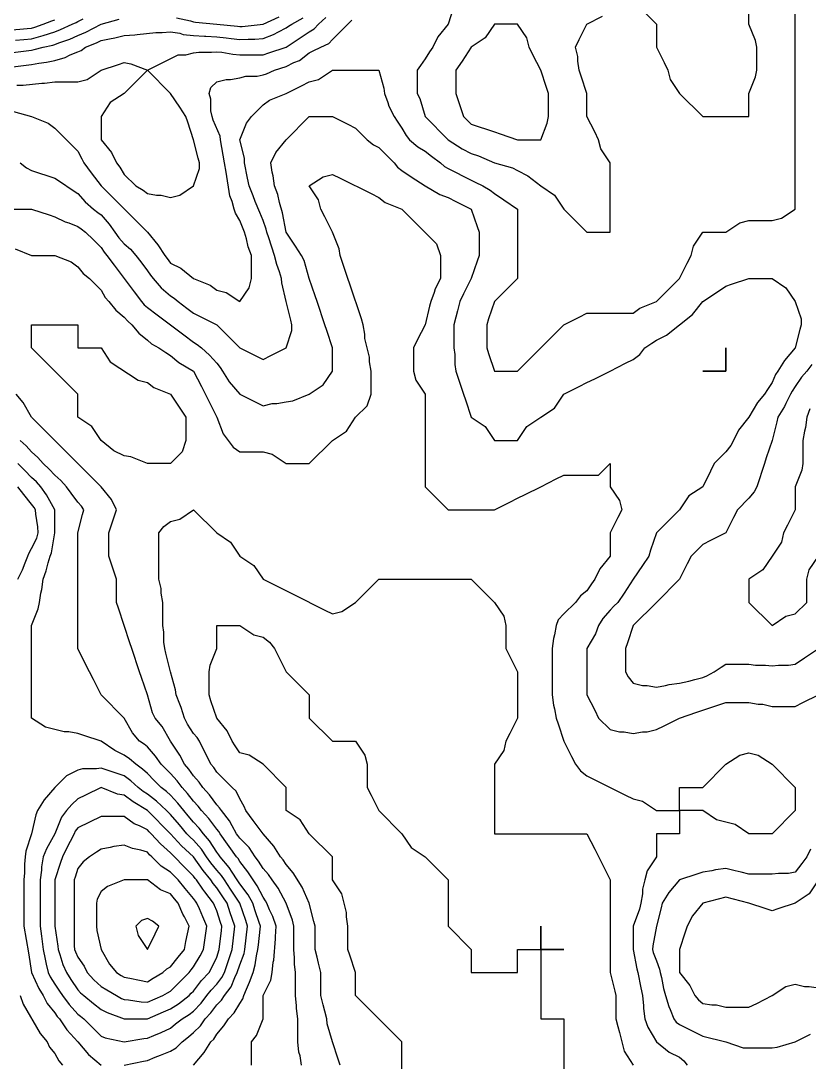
# Model space of a CAD drawing. Header units: inches. Extents: x 794995 to 811195, y 2485918 to 2508058.
# Drawn here: x 803681 to 804703, y 2504762 to 2506113 of the extents above; entities that cross this region are included whole.
import ezdxf

# ---------------------------------------------------------------- set-up
doc = ezdxf.new("R2010")
doc.units = ezdxf.units.IN
doc.header["$MEASUREMENT"] = 0
doc.layers.add('contour', color=7, linetype='Continuous')

msp = doc.modelspace()

# ---------------------------------------------------------------- linework, layer by layer
at = {"layer": 'contour'}
for points in [[(804475.2, 2506138.4), (804505.2, 2506108.4), (804505.2, 2506078.4), (804515.2, 2506058.4), (804520.2, 2506048.4), (804523.2, 2506036.4), (804535.2, 2506018.4), (804565.2, 2505988.4), (804595.2, 2505988.4), (804625.2, 2505988.4), (804625.2, 2506018.4), (804633.7, 2506039.8), (804635.2, 2506048.4), (804635.2, 2506078.4), (804633.7, 2506086.9), (804625.2, 2506108.4), (804625.2, 2506198.4)], [(803680.2, 2505928.4), (803688.5, 2505921.7), (803695.2, 2505918.4), (803725.2, 2505908.4), (803731.2, 2505904.4), (803749.2, 2505892.4), (803755.2, 2505888.4), (803764.4, 2505877.6), (803775.2, 2505868.4), (803780.9, 2505864.1), (803785.2, 2505860.9), (803795.7, 2505848.9), (803803.2, 2505838.4), (803808.1, 2505831.3), (803815.2, 2505823.4), (803823.2, 2505816.4), (803830.2, 2505808.4), (803836.6, 2505799.8), (803845.2, 2505788.4), (803849.4, 2505782.6), (803852.7, 2505778.4), (803863.2, 2505766.4), (803875.2, 2505755.9), (803879.8, 2505753), (803885.2, 2505748.4), (803896.6, 2505739.8), (803905.2, 2505733.4), (803915.2, 2505728.4), (803935.2, 2505718.4), (803965.2, 2505688.4), (803985.2, 2505678.4), (803995.2, 2505673.4), (804005.2, 2505678.4), (804025.2, 2505688.4), (804032.7, 2505710.9), (804032.7, 2505718.4), (804031.2, 2505724.4), (804025.2, 2505748.4), (804019.7, 2505772.9), (804019.2, 2505778.4), (804016.6, 2505786.9), (804013.2, 2505796.4), (804010.2, 2505808.4), (804002.7, 2505830.9), (804000.2, 2505838.4), (803999.2, 2505842.4), (803995.2, 2505853.4), (803990.9, 2505864.1), (803985.2, 2505878.4), (803982.3, 2505885.5), (803977.2, 2505898.4), (803975.2, 2505908.4), (803971.2, 2505928.4), (803971.2, 2505934.4), (803965.2, 2505958.4), (803973.7, 2505979.8), (803980.2, 2505988.4), (803995.2, 2506003.4), (804003.7, 2506009.8), (804025.2, 2506018.4), (804045.2, 2506028.4), (804055.2, 2506033.4), (804067.2, 2506036.4), (804085.2, 2506048.4), (804145.2, 2506048.4), (804151.8, 2506025), (804152.7, 2506018.4), (804157.2, 2506006.4), (804158.5, 2506001.7), (804165.2, 2505988.4), (804169.2, 2505982.4), (804175.2, 2505973.4), (804180.6, 2505963.8), (804185.2, 2505958.4), (804195.9, 2505949.1), (804205.2, 2505943.4), (804213.7, 2505936.9), (804225.2, 2505928.4), (804230.5, 2505923.7), (804235.2, 2505920.9), (804265.2, 2505905.9), (804270.2, 2505903.4), (804280.2, 2505898.4), (804289.7, 2505892.9), (804295.2, 2505888.4), (804307.2, 2505880.4), (804325.2, 2505868.4), (804325.2, 2505778.4), (804295.2, 2505748.4), (804287.7, 2505725.9), (804285.2, 2505718.4), (804285.2, 2505688.4), (804287.7, 2505680.9), (804295.2, 2505658.4), (804325.2, 2505658.4), (804355.2, 2505688.4), (804385.2, 2505718.4), (804405.2, 2505728.4), (804415.2, 2505733.4), (804475.2, 2505733.4), (804483.7, 2505739.8), (804505.2, 2505748.4), (804535.2, 2505778.4), (804545.2, 2505798.4), (804550.2, 2505808.4), (804553.2, 2505820.4), (804565.2, 2505838.4), (804595.2, 2505838.4), (804613.2, 2505850.4), (804625.2, 2505853.4), (804655.2, 2505853.4), (804667.2, 2505856.4), (804685.2, 2505868.4), (804685.2, 2506138.4)], [(804242.7, 2506130.9), (804235.2, 2506108.4), (804221.8, 2506091.7), (804215.2, 2506078.4), (804211.2, 2506072.4), (804205.2, 2506063.4), (804199.2, 2506054.4), (804195.2, 2506048.4), (804195.2, 2506018.4), (804198.5, 2506011.7), (804205.2, 2505988.4), (804235.2, 2505958.4), (804253.2, 2505946.4), (804265.2, 2505940.4), (804274.4, 2505937.6), (804295.2, 2505928.4), (804318.5, 2505921.7), (804325.2, 2505918.4), (804338.5, 2505911.7), (804355.2, 2505898.4), (804373.2, 2505886.4), (804385.2, 2505868.4), (804415.2, 2505838.4), (804445.2, 2505838.4), (804445.2, 2505928.4), (804433.2, 2505946.4), (804430.2, 2505958.4), (804425.2, 2505968.4), (804415.2, 2505988.4), (804415.2, 2506018.4), (804407.7, 2506040.9), (804405.2, 2506048.4), (804403.2, 2506060.4), (804403.2, 2506066.4), (804400.2, 2506078.4), (804405.2, 2506088.4), (804415.2, 2506108.4), (804435.2, 2506118.4)], [(803635.2, 2506048.4), (803695.2, 2506055.9), (803704.4, 2506057.6), (803714.6, 2506058.9), (803725.2, 2506061.2), (803738.5, 2506065), (803745.2, 2506068.4), (803755.2, 2506072.4), (803759.4, 2506074.1), (803765.2, 2506078.4), (803779.4, 2506084.1), (803785.2, 2506086.9), (803796.1, 2506089.3), (803803.2, 2506090.4), (803815.2, 2506093.4), (803829, 2506094.5), (803831.8, 2506095), (803856.1, 2506097.5), (803864.2, 2506097.5), (803875.2, 2506098.4), (803887.2, 2506096.4), (803891.8, 2506095), (803905.2, 2506093.4), (803919.3, 2506092.5), (803921, 2506092.5), (803935.2, 2506091.7), (803947.2, 2506090.4), (803953.9, 2506089.6), (803965.2, 2506088.4), (803975.7, 2506088.9), (803984.6, 2506088.9), (803995.2, 2506089.6), (804008.8, 2506094.7), (804015.2, 2506098.4), (804025.2, 2506103.4), (804028.2, 2506105.4), (804032.7, 2506108.4), (804047.3, 2506116.2)], [(803635.2, 2506067.1), (803695.2, 2506074.6), (803698.3, 2506075.2), (803710.2, 2506078.4), (803722.7, 2506080.9), (803725.2, 2506081.7), (803730.6, 2506083.8), (803744.7, 2506088.8), (803755.2, 2506093.4), (803765.6, 2506097.9), (803785.2, 2506108.4), (803808.8, 2506114.7)], [(803665.2, 2506100.2), (803689.2, 2506102.4), (803695.2, 2506102.9), (803699.4, 2506104.1), (803710.2, 2506108.4), (803721.2, 2506112.4), (803725.2, 2506113.8)], [(803671.8, 2505995), (803695.2, 2505988.4), (803716.6, 2505979.8), (803725.2, 2505973.4), (803755.2, 2505943.4), (803760.2, 2505933.4), (803762.7, 2505928.4), (803772.3, 2505915.5), (803785.2, 2505898.4), (803845.2, 2505838.4), (803859, 2505822.2), (803867.7, 2505808.4), (803870.9, 2505804.1), (803875.2, 2505798.4), (803888.5, 2505791.7), (803905.2, 2505778.4), (803926.6, 2505769.8), (803935.2, 2505763.4), (803947.2, 2505760.4), (803965.2, 2505748.4), (803977.2, 2505766.4), (803980.2, 2505778.4), (803980.2, 2505808.4), (803976.1, 2505819.3), (803973.7, 2505829.8), (803971.2, 2505838.4), (803969.4, 2505842.6), (803965.2, 2505853.4), (803959.7, 2505862.9), (803957.7, 2505868.4), (803955.2, 2505878.4), (803952.3, 2505885.5), (803947.2, 2505916.4), (803945.2, 2505928.4), (803940.2, 2505958.4), (803939.8, 2505963), (803930.5, 2505983.7), (803929.2, 2505988.4), (803927.7, 2505995.9), (803927.7, 2506010.9), (803925.2, 2506018.4), (803927.7, 2506025.9), (803935.2, 2506033.4), (803947.2, 2506036.4), (803953.2, 2506036.4), (803965.2, 2506038.4), (803972.7, 2506040.9), (803987.7, 2506040.9), (803995.2, 2506042.4), (803999.8, 2506043.7), (804010.2, 2506048.4), (804025.2, 2506053.4), (804035.2, 2506058.4), (804042.3, 2506061.2), (804055.2, 2506070.9), (804060.2, 2506073.4), (804070.2, 2506078.4), (804080.5, 2506083), (804085.2, 2506088.4), (804095.2, 2506098.4), (804105.2, 2506108.4), (804110.2, 2506113.4)], [(803674.2, 2506087.4), (803685.2, 2506088.4), (803695.2, 2506089.3), (803710.2, 2506093.4), (803725.2, 2506098.4), (803732.4, 2506101.2), (803747.7, 2506108.4), (803753, 2506110.5), (803755.2, 2506111.7), (803761.8, 2506115)], [(803676.1, 2506029.3), (803684.2, 2506029.3), (803708.5, 2506031.7), (803711.8, 2506031.7), (803725.2, 2506033.4), (803755.2, 2506033.4), (803767.2, 2506036.4), (803785.2, 2506048.4), (803807.7, 2506055.9), (803815.2, 2506058.4), (803823.7, 2506056.9), (803845.2, 2506048.4), (803865.2, 2506058.4), (803885.2, 2506068.4), (803895.2, 2506068.4), (803905.2, 2506070.9), (803911.8, 2506071.7), (803928.5, 2506071.7), (803935.2, 2506072.4), (803941.8, 2506071.7), (803955.9, 2506069.1), (803965.2, 2506068.4), (803995.2, 2506068.4), (804002.7, 2506070.9), (804025.2, 2506078.4), (804043.2, 2506090.4), (804055.2, 2506098.4), (804061.5, 2506102), (804067.2, 2506108.4), (804076.6, 2506116.9)], [(803883, 2506116.2), (803901.2, 2506112.4), (803905.2, 2506111.4), (803907.8, 2506111), (803935.2, 2506108.4), (803962.2, 2506105.4), (803965.2, 2506105), (803968.3, 2506105.2), (803995.2, 2506108.4), (804015.9, 2506117.6)], [(803665.2, 2505868.4), (803695.2, 2505868.4), (803717.7, 2505860.9), (803725.2, 2505858.4), (803738.5, 2505851.7), (803743.2, 2505850.4), (803755.2, 2505845.9), (803759.4, 2505842.6), (803765.2, 2505838.4), (803775.2, 2505828.4), (803785.2, 2505818.4), (803789.2, 2505812.4), (803792.7, 2505808.4), (803802.3, 2505795.5), (803828, 2505761.2), (803837.7, 2505748.4), (803841.2, 2505744.4), (803845.2, 2505740.9), (803858, 2505731.2), (803892.3, 2505705.5), (803905.2, 2505695.9), (803909.8, 2505693), (803915.2, 2505688.4), (803925.9, 2505679.1), (803935.2, 2505668.4), (803939.8, 2505663), (803942.7, 2505658.4), (803951.3, 2505644.5), (803965.2, 2505628.4), (803985.2, 2505618.4), (803995.2, 2505613.4), (804007.2, 2505616.4), (804013.2, 2505616.4), (804025.2, 2505618.4), (804033.7, 2505619.8), (804055.2, 2505628.4), (804073.2, 2505640.4), (804085.2, 2505658.4), (804085.2, 2505688.4), (804077.7, 2505710.9), (804075.2, 2505718.4), (804065.2, 2505748.4), (804062.7, 2505755.9), (804055.2, 2505778.4), (804048.5, 2505801.7), (804045.2, 2505808.4), (804037.2, 2505820.4), (804025.2, 2505838.4), (804020.5, 2505863.7), (804016.6, 2505876.9), (804014.2, 2505887.5), (804010.2, 2505898.4), (804008.5, 2505911.7), (804007.2, 2505916.4), (804005.2, 2505928.4), (804011.8, 2505941.7), (804025.2, 2505958.4), (804055.2, 2505988.4), (804085.2, 2505988.4), (804105.2, 2505978.4), (804115.2, 2505973.4), (804130.2, 2505958.4), (804138.5, 2505951.7), (804145.2, 2505948.4), (804155.2, 2505938.4), (804165.2, 2505928.4), (804169.7, 2505922.9), (804175.2, 2505918.4), (804187.2, 2505910.4), (804205.2, 2505898.4), (804224.2, 2505887.5), (804235.2, 2505883.4), (804245.2, 2505878.4), (804265.2, 2505868.4), (804272.7, 2505845.9), (804275.2, 2505838.4), (804275.2, 2505808.4), (804272.7, 2505800.9), (804265.2, 2505778.4), (804255.2, 2505758.4), (804250.2, 2505748.4), (804247.2, 2505736.4), (804245.2, 2505728.4), (804242.7, 2505718.4), (804242.7, 2505688.4), (804243.7, 2505679.8), (804243.7, 2505666.9), (804245.2, 2505658.4), (804255.2, 2505628.4), (804257.7, 2505620.9), (804265.2, 2505598.4), (804283.2, 2505586.4), (804295.2, 2505568.4), (804325.2, 2505568.4), (804337.2, 2505586.4), (804355.2, 2505598.4), (804373.2, 2505610.4), (804385.2, 2505628.4), (804405.2, 2505638.4), (804415.2, 2505643.4), (804425.2, 2505648.4), (804445.2, 2505658.4), (804465.2, 2505668.4), (804475.2, 2505673.4), (804483.7, 2505679.8), (804490.2, 2505688.4), (804499.2, 2505694.4), (804505.2, 2505698.4), (804518.5, 2505705), (804535.2, 2505718.4), (804551.8, 2505731.7), (804565.2, 2505748.4), (804583.2, 2505760.4), (804595.2, 2505768.4), (804602.7, 2505770.9), (804625.2, 2505778.4), (804655.2, 2505778.4), (804673.2, 2505766.4), (804685.2, 2505748.4), (804692.7, 2505725.9), (804692.7, 2505718.4), (804691.2, 2505712.4), (804685.2, 2505688.4), (804671.3, 2505672.2), (804662.7, 2505658.4), (804659.8, 2505653.7), (804655.2, 2505643.4), (804649.2, 2505634.4), (804645.2, 2505628.4), (804636.1, 2505617.5), (804625.2, 2505598.4), (804611.8, 2505581.7), (804605.2, 2505568.4), (804601.8, 2505561.7), (804595.2, 2505553.4), (804580.2, 2505538.4), (804575.2, 2505528.4), (804565.2, 2505508.4), (804547.2, 2505496.4), (804535.2, 2505478.4), (804505.2, 2505448.4), (804497.7, 2505425.9), (804495.2, 2505418.4), (804487.2, 2505406.4), (804475.2, 2505388.4), (804463.2, 2505370.4), (804455.2, 2505358.4), (804450.2, 2505353.4), (804445.2, 2505348.4), (804435.9, 2505337.6), (804430.2, 2505328.4), (804426.1, 2505317.5), (804415.2, 2505298.4), (804415.2, 2505238.4), (804425.2, 2505218.4), (804430.2, 2505208.4), (804445.2, 2505193.4), (804457.2, 2505190.4), (804463.2, 2505190.4), (804475.2, 2505188.4), (804487.2, 2505190.4), (804493.2, 2505190.4), (804505.2, 2505193.4), (804515.2, 2505198.4), (804535.2, 2505208.4), (804557.7, 2505215.9), (804565.2, 2505218.4), (804595.2, 2505228.4), (804625.2, 2505228.4), (804637.2, 2505226.4), (804643.2, 2505226.4), (804655.2, 2505223.4), (804685.2, 2505223.4), (804695.2, 2505228.4), (804715.2, 2505238.4)], [(803673.7, 2505816.9), (803695.2, 2505808.4), (803725.2, 2505808.4), (803746.6, 2505799.8), (803755.2, 2505793.4), (803761.8, 2505785), (803770.2, 2505778.4), (803785.2, 2505763.4), (803790.6, 2505753.8), (803795.2, 2505748.4), (803804.2, 2505737.5), (803815.2, 2505728.4), (803819.8, 2505723), (803825.2, 2505718.4), (803834.2, 2505707.5), (803845.2, 2505698.4), (803850.6, 2505693.8), (803860.2, 2505688.4), (803869.2, 2505682.4), (803875.2, 2505678.4), (803886.1, 2505669.3), (803905.2, 2505658.4), (803915.2, 2505638.4), (803925.2, 2505618.4), (803935.2, 2505598.4), (803943.7, 2505576.9), (803956.6, 2505559.8), (803965.2, 2505553.4), (803995.2, 2505553.4), (804007.2, 2505550.4), (804025.2, 2505538.4), (804055.2, 2505538.4), (804085.2, 2505568.4), (804103.2, 2505580.4), (804115.2, 2505598.4), (804130.2, 2505613.4), (804135.2, 2505628.4), (804135.2, 2505658.4), (804133.2, 2505670.4), (804133.2, 2505676.4), (804127.2, 2505700.4), (804127.2, 2505706.4), (804125.2, 2505718.4), (804122.7, 2505725.9), (804107.7, 2505770.9), (804105.2, 2505778.4), (804095.2, 2505808.4), (804093.7, 2505816.9), (804085.2, 2505838.4), (804075.2, 2505858.4), (804070.2, 2505868.4), (804067.2, 2505880.4), (804055.2, 2505898.4), (804073.2, 2505910.4), (804085.2, 2505913.4), (804095.2, 2505908.4), (804135.2, 2505888.4), (804145.2, 2505883.4), (804153.7, 2505876.9), (804175.2, 2505868.4), (804220.2, 2505823.4), (804225.2, 2505808.4), (804225.2, 2505778.4), (804218.5, 2505765), (804217.2, 2505760.4), (804212.7, 2505748.4), (804211.2, 2505742.4), (804205.2, 2505718.4), (804195.2, 2505698.4), (804190.2, 2505688.4), (804190.2, 2505658.4), (804193.2, 2505646.4), (804205.2, 2505628.4), (804205.2, 2505508.4), (804235.2, 2505478.4), (804295.2, 2505478.4), (804315.2, 2505488.4), (804325.2, 2505493.4), (804335.2, 2505498.4), (804355.2, 2505508.4), (804375.2, 2505518.4), (804385.2, 2505523.4), (804415.2, 2505523.4), (804430.2, 2505523.4), (804445.2, 2505538.4), (804445.2, 2505508.4), (804457.2, 2505490.4), (804460.2, 2505478.4), (804455.2, 2505468.4), (804445.2, 2505448.4), (804445.2, 2505418.4), (804431.8, 2505401.7), (804425.2, 2505388.4), (804421.2, 2505382.4), (804415.2, 2505373.4), (804406.6, 2505366.9), (804400.2, 2505358.4), (804385.2, 2505343.4), (804377.7, 2505335.9), (804375.2, 2505328.4), (804373.2, 2505316.4), (804371.8, 2505311.7), (804370.2, 2505298.4), (804370.2, 2505238.4), (804371.8, 2505225), (804373.2, 2505220.4), (804375.2, 2505208.4), (804377.7, 2505200.9), (804385.2, 2505178.4), (804395.2, 2505158.4), (804400.2, 2505148.4), (804406.6, 2505139.8), (804415.2, 2505133.4), (804425.2, 2505128.4), (804465.2, 2505108.4), (804475.2, 2505103.4), (804487.2, 2505100.4), (804505.2, 2505088.4), (804535.2, 2505088.4), (804535.2, 2505118.4), (804565.2, 2505118.4), (804595.2, 2505148.4), (804613.2, 2505160.4), (804625.2, 2505163.4), (804637.2, 2505160.4), (804655.2, 2505148.4), (804685.2, 2505118.4), (804685.2, 2505088.4), (804655.2, 2505058.4), (804625.2, 2505058.4), (804607.2, 2505070.4), (804583.2, 2505076.4), (804565.2, 2505088.4), (804535.2, 2505088.4), (804535.2, 2505058.4), (804505.2, 2505058.4), (804505.2, 2505028.4), (804493.2, 2505010.4), (804490.2, 2504998.4), (804487.2, 2504986.4), (804487.2, 2504980.4), (804485.2, 2504968.4), (804483.2, 2504960.4), (804475.2, 2504938.4), (804475.2, 2504908.4), (804479.8, 2504883), (804481.2, 2504878.4), (804485.2, 2504858.4), (804487.2, 2504848.4), (804488.5, 2504835), (804488.5, 2504831.7), (804490.2, 2504818.4), (804494.2, 2504807.5), (804505.2, 2504788.4), (804521.8, 2504775), (804535.2, 2504768.4), (804540.6, 2504763.8), (804545.2, 2504758.4)], [(804706.6, 2505666.9), (804700.2, 2505658.4), (804693.2, 2505650.4), (804685.2, 2505638.4), (804681.2, 2505632.4), (804679.2, 2505628.4), (804673.2, 2505616.4), (804671.3, 2505612.2), (804662.7, 2505598.4), (804661.2, 2505592.4), (804655.2, 2505568.4), (804647.7, 2505545.9), (804645.2, 2505538.4), (804635.2, 2505508.4), (804631.8, 2505501.7), (804625.2, 2505493.4), (804610.2, 2505478.4), (804605.2, 2505468.4), (804595.2, 2505448.4), (804575.2, 2505438.4), (804565.2, 2505433.4), (804550.2, 2505418.4), (804545.2, 2505408.4), (804535.2, 2505388.4), (804505.2, 2505358.4), (804475.2, 2505328.4), (804467.7, 2505305.9), (804465.2, 2505298.4), (804465.2, 2505268.4), (804468.5, 2505261.7), (804475.2, 2505253.4), (804487.2, 2505250.4), (804493.2, 2505250.4), (804505.2, 2505248.4), (804517.2, 2505250.4), (804521.8, 2505251.7), (804535.2, 2505253.4), (804547.2, 2505256.4), (804555.2, 2505258.4), (804565.2, 2505260.9), (804570.6, 2505262.9), (804580.2, 2505268.4), (804589.2, 2505274.4), (804595.2, 2505278.4), (804625.2, 2505278.4), (804633.7, 2505276.9), (804646.6, 2505276.9), (804655.2, 2505275.9), (804663.7, 2505276.9), (804676.6, 2505276.9), (804685.2, 2505278.4), (804697.2, 2505286.4), (804715.2, 2505298.4)], [(804045.2, 2504758.4), (804043.2, 2504770.4), (804041.8, 2504775), (804040.2, 2504788.4), (804040.2, 2504818.4), (804038.5, 2504831.7), (804038.5, 2504835), (804037.2, 2504848.4), (804037.2, 2504878.4), (804036.1, 2504889.3), (804036.1, 2504897.5), (804035.2, 2504908.4), (804035.2, 2504938.4), (804033.2, 2504946.4), (804025.2, 2504968.4), (804014.6, 2504987.8), (804007.2, 2504998.4), (804002.2, 2505005.4), (803995.2, 2505013.4), (803989.4, 2505022.6), (803985.2, 2505028.4), (803977.2, 2505040.4), (803965.2, 2505052.4), (803962.7, 2505055.9), (803960.9, 2505058.4), (803955.2, 2505068.4), (803951.8, 2505075), (803941.2, 2505088.4), (803938.9, 2505092.1), (803935.2, 2505095.9), (803925.7, 2505108.9), (803917.2, 2505118.4), (803912.2, 2505125.4), (803905.2, 2505133.4), (803898.8, 2505142), (803893.2, 2505148.4), (803887.2, 2505160.4), (803875.2, 2505178.4), (803864.2, 2505197.5), (803855.2, 2505208.4), (803851.8, 2505215), (803845.2, 2505238.4), (803837.7, 2505260.9), (803835.2, 2505268.4), (803825.2, 2505298.4), (803822.7, 2505305.9), (803807.7, 2505350.9), (803805.2, 2505358.4), (803805.2, 2505388.4), (803795.2, 2505418.4), (803795.2, 2505448.4), (803805.2, 2505478.4), (803798.5, 2505491.7), (803785.2, 2505508.4), (803695.2, 2505598.4), (803684.2, 2505617.5), (803675.2, 2505628.4)], [(804704.2, 2505609.3), (804700.2, 2505598.4), (804698.5, 2505585), (804697.2, 2505580.4), (804695.2, 2505568.4), (804695.2, 2505538.4), (804693.7, 2505529.8), (804685.2, 2505508.4), (804685.2, 2505478.4), (804675.2, 2505458.4), (804670.2, 2505448.4), (804667.2, 2505436.4), (804655.2, 2505418.4), (804643.2, 2505400.4), (804625.2, 2505388.4), (804625.2, 2505358.4), (804655.2, 2505328.4), (804673.2, 2505340.4), (804685.2, 2505343.4), (804700.2, 2505358.4), (804700.2, 2505388.4), (804703.2, 2505400.4), (804715.2, 2505418.4)], [(803980.2, 2504758.4), (803980.2, 2504788.4), (803986.6, 2504796.9), (803995.2, 2504818.4), (803995.2, 2504848.4), (804005.2, 2504868.4), (804007.2, 2504878.4), (804008.5, 2504891.7), (804009, 2504894.5), (804011.3, 2504922.2), (804011.3, 2504924.5), (804012.3, 2504938.4), (804007.8, 2504951), (804003.7, 2504959.8), (804000.2, 2504968.4), (803998.3, 2504971.5), (803995.2, 2504975.9), (803987.7, 2504990.9), (803982.3, 2504998.4), (803975.6, 2505008.8), (803965.2, 2505022.4), (803962.9, 2505026.1), (803960.9, 2505028.4), (803939.4, 2505058.4), (803937.9, 2505061.1), (803935.2, 2505064.4), (803924.7, 2505077.9), (803915.2, 2505088.4), (803910.9, 2505094.1), (803905.2, 2505100.4), (803897.3, 2505110.5), (803890.2, 2505118.4), (803883.7, 2505126.9), (803875.2, 2505136.4), (803869.2, 2505142.4), (803863.2, 2505148.4), (803855.7, 2505158.9), (803845.2, 2505170.9), (803841.2, 2505174.4), (803835.2, 2505178.4), (803826.1, 2505189.3), (803815.2, 2505208.4), (803785.2, 2505238.4), (803775.2, 2505258.4), (803765.2, 2505278.4), (803755.2, 2505298.4), (803755.2, 2505448.4), (803761.2, 2505472.4), (803762.7, 2505478.4), (803759.8, 2505483), (803755.2, 2505488.4), (803746.6, 2505499.8), (803740.2, 2505508.4), (803733.2, 2505516.4), (803725.2, 2505523.4), (803718.1, 2505531.3), (803710.2, 2505538.4), (803703.2, 2505546.4), (803695.2, 2505553.4), (803688.1, 2505561.3), (803680.2, 2505568.4)], [(803905.2, 2504758.4), (803919, 2504774.5), (803927.7, 2504788.4), (803931.4, 2504792.1), (803935.2, 2504798.4), (803944.4, 2504809.1), (803950.2, 2504818.4), (803957.7, 2504825.9), (803965.2, 2504838.4), (803969.2, 2504844.4), (803970.2, 2504848.4), (803973.7, 2504856.9), (803977.8, 2504865.7), (803982.3, 2504878.4), (803985.2, 2504888.4), (803986.6, 2504899.8), (803988.5, 2504908.4), (803989.2, 2504914.4), (803991.4, 2504934.6), (803991.8, 2504938.4), (803990.2, 2504943.4), (803985.2, 2504958.4), (803981.8, 2504968.4), (803975.9, 2504979.1), (803965.2, 2504993.4), (803961.8, 2504998.4), (803955.2, 2505008.4), (803951.3, 2505014.5), (803939.4, 2505028.4), (803937.7, 2505030.9), (803935.2, 2505034.4), (803925.9, 2505049.1), (803918, 2505058.4), (803912.4, 2505065.6), (803905.2, 2505073.4), (803898.2, 2505081.4), (803892.3, 2505088.4), (803884.8, 2505098), (803875.2, 2505108.4), (803869.9, 2505113.1), (803863.2, 2505118.4), (803854.2, 2505127.4), (803845.2, 2505136.4), (803838.8, 2505142), (803830.2, 2505148.4), (803822.2, 2505155.4), (803815.2, 2505160.4), (803803.2, 2505166.4), (803785.2, 2505178.4), (803762.7, 2505185.9), (803755.2, 2505188.4), (803743.2, 2505190.4), (803737.2, 2505190.4), (803713.2, 2505196.4), (803695.2, 2505208.4), (803695.2, 2505328.4), (803703.7, 2505349.8), (803705.2, 2505358.4), (803707.2, 2505370.4), (803708.5, 2505375), (803710.2, 2505388.4), (803714.2, 2505399.3), (803716.6, 2505409.8), (803719.2, 2505418.4), (803720.9, 2505422.6), (803725.2, 2505448.4), (803725.2, 2505478.4), (803714.6, 2505497.8), (803707.2, 2505508.4), (803701.5, 2505514.7), (803695.2, 2505520.4), (803686.2, 2505529.4), (803677.2, 2505538.4)], [(803677.2, 2505388.4), (803683.2, 2505400.4), (803686.6, 2505409.8), (803690.2, 2505418.4), (803691.6, 2505421.9), (803695.2, 2505428.4), (803701.8, 2505441.7), (803703.7, 2505448.4), (803703.2, 2505456.4), (803700.6, 2505472.9), (803700.2, 2505478.4), (803698.3, 2505481.5), (803695.2, 2505485.9), (803685.2, 2505498.4), (803677.2, 2505508.4)], [(804095.2, 2504758.4), (804092.7, 2504765.9), (804085.2, 2504788.4), (804078.5, 2504811.7), (804077.7, 2504818.4), (804075.2, 2504828.4), (804073.2, 2504836.4), (804070.2, 2504848.4), (804070.2, 2504878.4), (804067.2, 2504890.4), (804065.2, 2504898.4), (804062.7, 2504908.4), (804062.7, 2504938.4), (804061.2, 2504944.4), (804055.2, 2504968.4), (804045.9, 2504989.1), (804034.4, 2505007.6), (804025.2, 2505018.4), (804021.2, 2505024.4), (804017.7, 2505028.4), (804009, 2505042.2), (803995.2, 2505058.4), (803982.3, 2505075.5), (803972.7, 2505088.4), (803970.6, 2505093.8), (803965.2, 2505103.4), (803960.2, 2505113.4), (803955.2, 2505118.4), (803945.2, 2505128.4), (803935.2, 2505138.4), (803931.2, 2505144.4), (803927.7, 2505148.4), (803912.7, 2505178.4), (803909.8, 2505183), (803905.2, 2505188.4), (803897.2, 2505200.4), (803893.2, 2505208.4), (803889, 2505222.2), (803887.2, 2505226.4), (803882.7, 2505238.4), (803881.8, 2505245), (803875.2, 2505268.4), (803869.2, 2505292.4), (803867.7, 2505298.4), (803866.6, 2505306.9), (803866.6, 2505319.8), (803865.2, 2505328.4), (803865.2, 2505358.4), (803863.2, 2505370.4), (803863.2, 2505376.4), (803860.2, 2505388.4), (803860.2, 2505448.4), (803866.6, 2505456.9), (803875.2, 2505463.4), (803887.2, 2505466.4), (803905.2, 2505478.4), (803935.2, 2505448.4), (803953.2, 2505436.4), (803965.2, 2505418.4), (803983.2, 2505406.4), (803995.2, 2505388.4), (804015.2, 2505378.4), (804035.2, 2505368.4), (804075.2, 2505348.4), (804085.2, 2505343.4), (804097.2, 2505346.4), (804115.2, 2505358.4), (804145.2, 2505388.4), (804265.2, 2505388.4), (804295.2, 2505358.4), (804307.2, 2505340.4), (804310.2, 2505328.4), (804310.2, 2505298.4), (804315.2, 2505288.4), (804325.2, 2505268.4), (804325.2, 2505208.4), (804315.2, 2505188.4), (804310.2, 2505178.4), (804307.2, 2505166.4), (804295.2, 2505148.4), (804295.2, 2505058.4), (804415.2, 2505058.4), (804425.2, 2505038.4), (804435.2, 2505018.4), (804445.2, 2504998.4), (804445.2, 2504878.4), (804451.2, 2504854.4), (804452.7, 2504848.4), (804452.7, 2504818.4), (804455.2, 2504808.4), (804457.2, 2504800.4), (804463.2, 2504776.4), (804475.2, 2504758.4)], [(804175.2, 2504488.4), (804175.2, 2504788.4), (804115.2, 2504848.4), (804115.2, 2504878.4), (804107.7, 2504900.9), (804105.2, 2504908.4), (804105.2, 2504938.4), (804103.2, 2504950.4), (804103.2, 2504956.4), (804097.2, 2504980.4), (804085.2, 2504998.4), (804085.2, 2505028.4), (804055.2, 2505058.4), (804043.2, 2505076.4), (804025.2, 2505088.4), (804025.2, 2505118.4), (803995.2, 2505148.4), (803977.2, 2505160.4), (803965.2, 2505163.4), (803959.2, 2505172.4), (803955.2, 2505178.4), (803948.5, 2505191.7), (803935.2, 2505208.4), (803927.7, 2505230.9), (803925.2, 2505238.4), (803925.2, 2505268.4), (803926.6, 2505276.9), (803935.2, 2505298.4), (803935.2, 2505328.4), (803965.2, 2505328.4), (803983.2, 2505316.4), (803995.2, 2505313.4), (804003.7, 2505306.9), (804010.2, 2505298.4), (804015.2, 2505288.4), (804025.2, 2505268.4), (804055.2, 2505238.4), (804055.2, 2505208.4), (804085.2, 2505178.4), (804115.2, 2505178.4), (804127.2, 2505160.4), (804130.2, 2505148.4), (804130.2, 2505118.4), (804135.2, 2505108.4), (804145.2, 2505088.4), (804175.2, 2505058.4), (804187.2, 2505040.4), (804205.2, 2505028.4), (804235.2, 2504998.4), (804235.2, 2504938.4), (804265.2, 2504908.4), (804265.2, 2504878.4), (804295.2, 2504878.4), (804325.2, 2504878.4), (804325.2, 2504908.4), (804355.2, 2504908.4), (804355.2, 2504938.4), (804355.2, 2504908.4), (804385.2, 2504908.4), (804355.2, 2504908.4), (804355.2, 2504878.4), (804355.2, 2504818.4), (804385.2, 2504818.4), (804385.2, 2504698.4)], [(803815.2, 2504758.4), (803840.2, 2504763.4), (803845.2, 2504764.4), (803855.2, 2504768.4), (803862.3, 2504771.2), (803875.2, 2504776.4), (803882.7, 2504780.9), (803890.2, 2504788.4), (803898.5, 2504795), (803905.2, 2504800.4), (803914.2, 2504809.4), (803920.2, 2504818.4), (803927.3, 2504826.2), (803935.2, 2504836.4), (803941.2, 2504842.4), (803945.2, 2504848.4), (803953.7, 2504859.8), (803958.5, 2504871.7), (803961.8, 2504878.4), (803965.2, 2504888.4), (803970.6, 2504902.9), (803971.8, 2504908.4), (803975.2, 2504938.4), (803972.7, 2504945.9), (803965.2, 2504968.4), (803953.2, 2504986.4), (803945.2, 2504998.4), (803941.2, 2505004.4), (803935.2, 2505011.2), (803927.4, 2505020.6), (803921.8, 2505028.4), (803915.2, 2505038.4), (803905.2, 2505049.8), (803900.7, 2505053.9), (803896.6, 2505058.4), (803886.7, 2505069.9), (803875.2, 2505083.4), (803872.7, 2505085.9), (803870.2, 2505088.4), (803857.2, 2505100.4), (803845.2, 2505109.8), (803839.9, 2505113.1), (803833.2, 2505118.4), (803823.7, 2505126.9), (803815.2, 2505133.4), (803785.2, 2505143.4), (803779.2, 2505142.4), (803761.2, 2505142.4), (803755.2, 2505140.9), (803740.2, 2505133.4), (803725.2, 2505118.4), (803711.3, 2505102.2), (803702.7, 2505088.4), (803700.6, 2505082.9), (803695.2, 2505058.4), (803687.7, 2505035.9), (803686.6, 2505028.4), (803685.9, 2505019.1), (803685.9, 2505007.6), (803685.2, 2504998.4), (803685.2, 2504938.4), (803690.9, 2504904.1), (803695.2, 2504878.4), (803704.6, 2504857.8), (803710.2, 2504848.4), (803715.2, 2504838.4), (803725.2, 2504825.9), (803728.3, 2504821.5), (803731.2, 2504818.4), (803741, 2504804.2), (803755.2, 2504788.4), (803769, 2504772.2), (803785.2, 2504758.4)], [(804705.2, 2505038.4), (804700.2, 2505028.4), (804693.7, 2505019.8), (804685.2, 2505008.4), (804676.6, 2505006.9), (804663.7, 2505006.9), (804655.2, 2505005.9), (804625.2, 2505005.9), (804615.2, 2505008.4), (804607.2, 2505010.4), (804595.2, 2505013.4), (804581.8, 2505011.7), (804577.2, 2505010.4), (804565.2, 2505008.4), (804557.7, 2505005.9), (804535.2, 2504998.4), (804521.3, 2504982.2), (804512.7, 2504968.4), (804511.2, 2504962.4), (804505.2, 2504938.4), (804500.5, 2504913), (804500.2, 2504908.4), (804501.2, 2504904.4), (804505.2, 2504893.4), (804509.4, 2504882.6), (804510.2, 2504878.4), (804511.8, 2504871.7), (804514.4, 2504857.6), (804517.2, 2504848.4), (804521.3, 2504834.5), (804523.2, 2504830.4), (804527.7, 2504818.4), (804530.9, 2504814.1), (804535.2, 2504810.9), (804565.2, 2504795.9), (804595.2, 2504788.4), (804617.7, 2504780.9), (804655.2, 2504780.9), (804661.8, 2504781.7), (804685.2, 2504788.4), (804705.2, 2504798.4)], [(804715.2, 2504998.4), (804703.2, 2504980.4), (804685.2, 2504968.4), (804662.7, 2504960.9), (804655.2, 2504958.4), (804647.7, 2504960.9), (804625.2, 2504968.4), (804595.2, 2504975.9), (804565.2, 2504968.4), (804551.8, 2504951.7), (804545.2, 2504938.4), (804542.7, 2504930.9), (804535.2, 2504908.4), (804535.2, 2504878.4), (804548.5, 2504861.7), (804555.2, 2504848.4), (804559.7, 2504842.9), (804565.2, 2504838.4), (804577.2, 2504836.4), (804583.2, 2504836.4), (804595.2, 2504833.4), (804625.2, 2504833.4), (804635.2, 2504838.4), (804655.2, 2504848.4), (804673.2, 2504860.4), (804685.2, 2504863.4), (804697.2, 2504860.4), (804703.2, 2504860.4), (804715.2, 2504858.4)], [(803680.2, 2504848.4), (803684.2, 2504837.5), (803706.1, 2504799.3), (803715.2, 2504788.4), (803718.5, 2504781.7), (803725.2, 2504773.4), (803730.6, 2504763.8), (803735.2, 2504758.4)]]:
    msp.add_lwpolyline(points, dxfattribs=at)
for points in [[(804355.2, 2505958.4), (804363.7, 2505979.8), (804365.2, 2505988.4), (804365.2, 2506018.4), (804362.7, 2506025.9), (804355.2, 2506048.4), (804345.2, 2506068.4), (804340.2, 2506078.4), (804337.2, 2506090.4), (804325.2, 2506108.4), (804295.2, 2506108.4), (804283.2, 2506090.4), (804265.2, 2506078.4), (804253.2, 2506060.4), (804245.2, 2506048.4), (804245.2, 2506018.4), (804255.2, 2505988.4), (804260.2, 2505983.4), (804265.2, 2505978.4), (804295.2, 2505968.4), (804302.7, 2505965.9), (804325.2, 2505958.4)], [(803875.2, 2505883.4), (803887.2, 2505886.4), (803905.2, 2505898.4), (803912.7, 2505920.9), (803912.7, 2505928.4), (803911.2, 2505934.4), (803905.2, 2505958.4), (803897.7, 2505980.9), (803895.2, 2505988.4), (803887.2, 2506000.4), (803875.2, 2506018.4), (803845.2, 2506048.4), (803815.2, 2506018.4), (803797.2, 2506006.4), (803785.2, 2505988.4), (803785.2, 2505958.4), (803798.5, 2505941.7), (803805.2, 2505928.4), (803809.7, 2505922.9), (803815.2, 2505913.4), (803830.2, 2505898.4), (803839.7, 2505892.9), (803845.2, 2505888.4), (803857.2, 2505886.4), (803863.2, 2505886.4)], [(803875.2, 2505538.4), (803845.2, 2505538.4), (803823.7, 2505546.9), (803815.2, 2505548.4), (803801.8, 2505555), (803785.2, 2505568.4), (803773.2, 2505586.4), (803755.2, 2505598.4), (803755.2, 2505628.4), (803695.2, 2505688.4), (803695.2, 2505718.4), (803755.2, 2505718.4), (803755.2, 2505688.4), (803785.2, 2505688.4), (803797.2, 2505670.4), (803833.2, 2505646.4), (803845.2, 2505643.4), (803853.7, 2505636.9), (803875.2, 2505628.4), (803887.2, 2505610.4), (803895.2, 2505598.4), (803895.2, 2505568.4), (803890.2, 2505553.4)], [(804595.2, 2505658.4), (804565.2, 2505658.4), (804595.2, 2505658.4), (804595.2, 2505688.4)], [(803875.2, 2504806.4), (803881.8, 2504811.7), (803890.2, 2504818.4), (803899.4, 2504824.1), (803905.2, 2504828.4), (803914.8, 2504838.8), (803922.3, 2504848.4), (803928, 2504855.6), (803935.2, 2504863.4), (803941.8, 2504871.7), (803945.2, 2504878.4), (803955.2, 2504908.4), (803958.5, 2504938.4), (803955.2, 2504948.4), (803952.7, 2504955.9), (803948.5, 2504968.4), (803943.2, 2504976.4), (803935.2, 2504988.4), (803930.7, 2504993.9), (803927.7, 2504998.4), (803917.6, 2505010.8), (803905.2, 2505028.4), (803889.6, 2505042.8), (803875.2, 2505058.4), (803845.2, 2505088.4), (803826.6, 2505099.8), (803815.2, 2505108.4), (803806.6, 2505109.8), (803785.2, 2505118.4), (803765.2, 2505108.4), (803755.2, 2505103.4), (803747.2, 2505096.4), (803740.2, 2505088.4), (803733.7, 2505079.8), (803725.2, 2505058.4), (803714.6, 2505038.9), (803710.2, 2505028.4), (803708, 2505015.5), (803708, 2505011.2), (803706.4, 2504998.4), (803706.4, 2504938.4), (803708, 2504925.5), (803710.2, 2504908.4), (803712.5, 2504895.7), (803714.2, 2504889.3), (803716.6, 2504878.4), (803719.4, 2504872.6), (803725.2, 2504863.4), (803731.2, 2504854.4), (803735.2, 2504848.4), (803743.7, 2504836.9), (803755.2, 2504824.4), (803758.5, 2504821.7), (803762.7, 2504818.4), (803785.2, 2504795.9), (803790.6, 2504793.8), (803815.2, 2504788.4), (803840.5, 2504793), (803845.2, 2504793.4), (803853.7, 2504796.9), (803863.2, 2504800.4)], [(803875.2, 2504831.2), (803885.6, 2504837.9), (803899.2, 2504848.4), (803902.2, 2504851.4), (803905.2, 2504854.4), (803915.6, 2504867.9), (803925.2, 2504878.4), (803928.8, 2504884.7), (803935.2, 2504898.4), (803938.5, 2504908.4), (803938.9, 2504912.1), (803941.2, 2504932.4), (803941.8, 2504938.4), (803940.2, 2504943.4), (803935.2, 2504958.4), (803932.2, 2504965.4), (803930.9, 2504968.4), (803919.6, 2504982.8), (803917.2, 2504986.4), (803908.9, 2504998.4), (803907.2, 2505000.4), (803905.2, 2505003.4), (803892.7, 2505015.9), (803880.2, 2505028.4), (803877.6, 2505030.8), (803875.2, 2505033.4), (803862.1, 2505045.3), (803850.2, 2505058.4), (803847.7, 2505060.9), (803845.2, 2505063.4), (803835.2, 2505068.4), (803828, 2505071.2), (803815.2, 2505080.9), (803785.2, 2505080.9), (803755.2, 2505065.9), (803751.8, 2505061.7), (803750.2, 2505058.4), (803745.2, 2505048.4), (803741.8, 2505041.7), (803735.2, 2505028.4), (803732.7, 2505020.9), (803725.2, 2504998.4), (803725.2, 2504938.4), (803729.2, 2504912.4), (803729.4, 2504908.4), (803731.8, 2504901.7), (803735.7, 2504888.9), (803740.2, 2504878.4), (803746.2, 2504869.4), (803755.2, 2504855.9), (803758.7, 2504851.9), (803762.7, 2504848.4), (803775.2, 2504838.4), (803785.2, 2504830.4), (803793.2, 2504826.4), (803815.2, 2504818.4), (803845.2, 2504818.4), (803866.2, 2504827.4)], [(803845.2, 2504839.8), (803865.2, 2504848.4), (803871.4, 2504852.1), (803875.2, 2504854.4), (803887.2, 2504866.4), (803899.2, 2504878.4), (803901.8, 2504881.7), (803905.2, 2504885.9), (803913.7, 2504899.8), (803918, 2504908.4), (803922.3, 2504938.4), (803917.2, 2504950.4), (803912.7, 2504960.9), (803909.4, 2504968.4), (803907.6, 2504970.8), (803905.2, 2504974.4), (803894.2, 2504987.5), (803885.2, 2504998.4), (803880.2, 2505003.4), (803875.2, 2505008.4), (803863.2, 2505016.4), (803851.2, 2505028.4), (803848, 2505031.2), (803845.2, 2505034.4), (803836.6, 2505036.9), (803826.1, 2505039.3), (803815.2, 2505043.4), (803801.8, 2505041.7), (803797.2, 2505040.4), (803785.2, 2505038.4), (803779.2, 2505034.4), (803770.2, 2505028.4), (803761.8, 2505021.7), (803755.2, 2505013.4), (803751.4, 2505002.1), (803750.2, 2504998.4), (803750.2, 2504938.4), (803750.5, 2504933.7), (803750.5, 2504913), (803750.9, 2504908.4), (803752, 2504905.2), (803755.2, 2504898.4), (803763.2, 2504886.4), (803767.2, 2504878.4), (803775.7, 2504868.9), (803785.2, 2504860.4), (803792.7, 2504855.9), (803805.2, 2504848.4), (803811.6, 2504844.8), (803815.2, 2504843.4), (803820.6, 2504842.9), (803837.2, 2504840.4)], [(803845.2, 2504866.4), (803852.7, 2504870.9), (803865.2, 2504878.4), (803870.5, 2504883), (803875.2, 2504885.9), (803885.2, 2504898.4), (803893.2, 2504908.4), (803895.2, 2504918.4), (803899.2, 2504938.4), (803893.2, 2504950.4), (803891, 2504954.2), (803885.2, 2504968.4), (803880.6, 2504973.8), (803875.2, 2504980.4), (803862.3, 2504985.5), (803845.2, 2504998.4), (803815.2, 2504998.4), (803793.7, 2504989.8), (803785.2, 2504983.4), (803780.2, 2504973.4), (803779.2, 2504968.4), (803779.2, 2504938.4), (803779.7, 2504932.9), (803785.2, 2504908.4), (803796.1, 2504889.3), (803805.2, 2504878.4), (803811.4, 2504874.6), (803815.2, 2504872.4), (803822.7, 2504870.9), (803835.2, 2504868.4)], [(803845.2, 2504908.4), (803855.2, 2504928.4), (803860.2, 2504938.4), (803851.8, 2504945), (803845.2, 2504948.4), (803837.7, 2504945.9), (803830.2, 2504938.4), (803833.2, 2504926.4)]]:
    msp.add_lwpolyline(points, close=True, dxfattribs=at)

doc.saveas('drawing.dxf')
